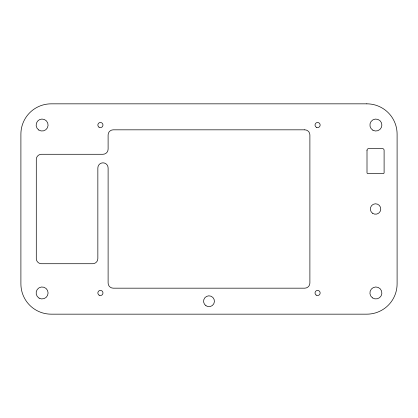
<?xml version="1.0" encoding="UTF-8"?>
<svg xmlns="http://www.w3.org/2000/svg" width="418" height="418" viewBox="0 0 418 418"><rect width="100%" height="100%" fill="white"/><g stroke="black" fill="none" stroke-linecap="round" stroke-linejoin="round"><path stroke-width="0.63" d="M367.004 150.281L367.004 172.707A0.857 0.857 0 0 0 367.861 173.559L383.249 173.559A0.857 0.857 0 0 0 384.105 172.707L384.105 150.281A1.709 1.709 0 0 0 382.397 148.573L368.713 148.573A1.709 1.709 0 0 0 367.004 150.281M366.832 103.836L51.168 103.836A30.268 30.268 0 0 0 20.9 134.1L20.9 283.9A30.268 30.268 0 0 0 51.168 314.164L366.832 314.164A30.268 30.268 0 0 0 397.1 283.9L397.1 134.1A30.268 30.268 0 0 0 366.832 103.836M304.759 129.826L113.241 129.826A5.131 5.131 0 0 0 108.11 134.957L108.11 149.148A5.131 5.131 0 0 1 102.98 154.279L41.419 154.279A5.131 5.131 0 0 0 36.288 159.41L36.288 258.59A5.131 5.131 0 0 0 41.419 263.721L92.718 263.721A5.131 5.131 0 0 0 97.849 258.59L97.849 167.958A5.131 5.131 0 0 1 102.98 162.832A5.131 5.131 0 0 1 108.11 167.958L108.11 283.043A5.131 5.131 0 0 0 113.241 288.174L304.759 288.174A5.131 5.131 0 0 0 309.89 283.043L309.89 134.957A5.131 5.131 0 0 0 304.759 129.826M205.959 305.741A5.429 5.429 0 0 0 214.413 301.629A5.429 5.429 0 0 0 206.628 296.362A5.429 5.429 0 0 0 205.959 305.741M316.306 127.26A2.565 2.565 0 0 0 320.151 125.039A2.565 2.565 0 0 0 316.306 122.819A2.565 2.565 0 0 0 316.306 127.26M316.149 295.087A2.565 2.565 0 0 0 320.146 293.143A2.565 2.565 0 0 0 316.468 290.656A2.565 2.565 0 0 0 316.149 295.087M39.109 298.144A5.983 5.983 0 0 0 48.091 292.961A5.983 5.983 0 0 0 39.109 287.777A5.983 5.983 0 0 0 39.109 298.144M38.749 129.998A5.983 5.983 0 0 0 48.075 125.468A5.983 5.983 0 0 0 39.491 119.658A5.983 5.983 0 0 0 38.749 129.998M372.542 297.919A5.983 5.983 0 0 0 381.864 293.389A5.983 5.983 0 0 0 373.279 287.579A5.983 5.983 0 0 0 372.542 297.919M372.903 130.223A5.983 5.983 0 0 0 381.88 125.039A5.983 5.983 0 0 0 372.903 119.856A5.983 5.983 0 0 0 372.903 130.223M98.977 127.161A2.565 2.565 0 0 0 102.969 125.222A2.565 2.565 0 0 0 99.291 122.73A2.565 2.565 0 0 0 98.977 127.161M99.129 295.181A2.565 2.565 0 0 0 102.98 292.961A2.565 2.565 0 0 0 99.129 290.74A2.565 2.565 0 0 0 99.129 295.181M372.637 213.321A5.215 5.215 0 0 0 380.756 209.366A5.215 5.215 0 0 0 373.269 204.313A5.215 5.215 0 0 0 372.637 213.321"/></g></svg>
